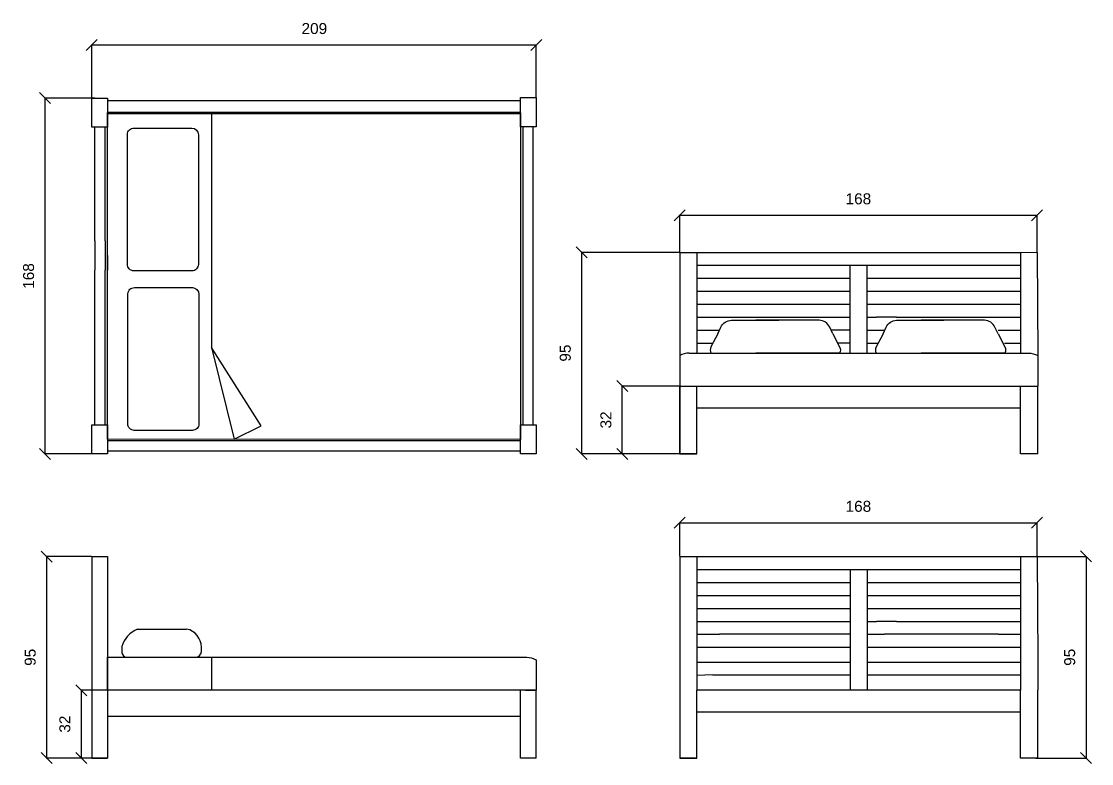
# Model space of a CAD drawing. Header units: centimetres. Extents: x 50 to 1431, y -211 to 1012.
# Drawn here: x 905 to 1410, y 662 to 1012 of the extents above; entities that cross this region are included whole.
import ezdxf

# ---------------------------------------------------------------- set-up
doc = ezdxf.new("R2010")
doc.units = ezdxf.units.CM
doc.header["$MEASUREMENT"] = 0
doc.layers.add('quote', color=4, linetype='Continuous')
doc.layers.add('struttura', color=7, linetype='Continuous')
doc.styles.get("Standard").update_dxf_attribs({"font": 'Arial.ttf'})
doc.dimstyles.get("Standard").update_dxf_attribs({"dimtxt": 5.18, "dimasz": 5.18, "dimexe": 0.18, "dimexo": 0.0625, "dimgap": 5.09, "dimtad": 1, "dimdec": 0, "dimzin": 0, "dimdsep": 46, "dimtxsty": 'Standard', "dimblk": 'OBLIQUE', "dimblk1": 'OBLIQUE', "dimblk2": 'OBLIQUE', "dimcen": 0.09, "dimadec": 0, "dimazin": 0, "dimtfac": 1, "dimtdec": 0, "dimtofl": 0, "dimtmove": 0, "dimatfit": 3, "dimfxl": 1, "dimtolj": 1, "dimtzin": 0, "dimarcsym": 0})

# ---------------------------------------------------------------- blocks, each defined once
blk = doc.blocks.new('_Oblique')
at = {"color": 0, "linetype": 'ByBlock', "lineweight": -2}
blk.add_line((-0.5, -0.5), (0.5, 0.5), dxfattribs=at)
blk = doc.blocks.new('*D8')
at = {"layer": 'Defpoints', "color": 0, "transparency": 16777216}
for p in [(1147.92, 1001.04), (938.46, 976.03), (1147.92, 976.28)]:
    blk.add_point(p, dxfattribs=at)
at = {"layer": 'quote', "color": 0, "lineweight": -2, "transparency": 16777216}
for p, q in [((938.46, 976.09), (938.46, 1001.22)), ((938.46, 1001.04), (1147.92, 1001.04)), ((1147.92, 976.35), (1147.92, 1001.22))]:
    blk.add_line(p, q, dxfattribs=at)
at = {"layer": 'quote', "color": 0, "lineweight": -2, "transparency": 16777216, "xscale": 5.18, "yscale": 5.18, "zscale": 5.18, "rotation": 180}
blk.add_blockref('_Oblique', (938.46, 1001.04), dxfattribs=at)
at = {"layer": 'quote', "color": 0, "lineweight": -2, "transparency": 16777216, "xscale": 5.18, "yscale": 5.18, "zscale": 5.18}
blk.add_blockref('_Oblique', (1147.92, 1001.04), dxfattribs=at)
at = {"layer": 'quote', "color": 0, "transparency": 16777216, "insert": (1043.35, 1008.76), "char_height": 5.18, "attachment_point": 5}
blk.add_mtext('\\A1;209', dxfattribs=at)
blk = doc.blocks.new('*D9')
at = {"layer": 'Defpoints', "color": 0, "transparency": 16777216}
for p in [(939.98, 976.03), (916.4, 808.3), (938.46, 808.3)]:
    blk.add_point(p, dxfattribs=at)
at = {"layer": 'quote', "color": 0, "lineweight": -2, "transparency": 16777216}
for p, q in [((939.91, 976.03), (916.22, 976.03)), ((916.4, 976.03), (916.4, 808.3)), ((938.39, 808.3), (916.22, 808.3))]:
    blk.add_line(p, q, dxfattribs=at)
at = {"layer": 'quote', "color": 0, "lineweight": -2, "transparency": 16777216, "xscale": 5.18, "yscale": 5.18, "zscale": 5.18}
for p, rotation in [((916.4, 976.03), 90), ((916.4, 808.3), 270)]:
    blk.add_blockref('_Oblique', p, dxfattribs=dict(at, rotation=rotation))
at = {"layer": 'quote', "color": 0, "transparency": 16777216, "insert": (908.69, 892.16), "char_height": 5.18, "attachment_point": 5, "rotation": 90}
blk.add_mtext('\\A1;168', dxfattribs=at)
blk = doc.blocks.new('*D10')
at = {"layer": 'Defpoints', "color": 0, "transparency": 16777216}
for p in [(1188.49, 840.3), (1215.56, 840.3), (1215.56, 808.3)]:
    blk.add_point(p, dxfattribs=at)
at = {"layer": 'quote', "color": 0, "lineweight": -2, "transparency": 16777216}
for p, q in [((1215.5, 840.3), (1188.31, 840.3)), ((1188.49, 808.3), (1188.49, 840.3)), ((1215.5, 808.3), (1188.31, 808.3))]:
    blk.add_line(p, q, dxfattribs=at)
at = {"layer": 'quote', "color": 0, "lineweight": -2, "transparency": 16777216, "xscale": 5.18, "yscale": 5.18, "zscale": 5.18}
for p, rotation in [((1188.49, 840.3), 90), ((1188.49, 808.3), 270)]:
    blk.add_blockref('_Oblique', p, dxfattribs=dict(at, rotation=rotation))
at = {"layer": 'quote', "color": 0, "transparency": 16777216, "insert": (1180.78, 824.3), "char_height": 5.18, "attachment_point": 5, "rotation": 90}
blk.add_mtext('\\A1;32', dxfattribs=at)
blk = doc.blocks.new('*D11')
at = {"layer": 'Defpoints', "color": 0, "transparency": 16777216}
for p in [(1169.35, 903.3), (1215.56, 903.3), (1215.56, 808.3)]:
    blk.add_point(p, dxfattribs=at)
at = {"layer": 'quote', "color": 0, "lineweight": -2, "transparency": 16777216}
for p, q in [((1215.5, 903.3), (1169.17, 903.3)), ((1169.35, 808.3), (1169.35, 903.3)), ((1215.5, 808.3), (1169.17, 808.3))]:
    blk.add_line(p, q, dxfattribs=at)
at = {"layer": 'quote', "color": 0, "lineweight": -2, "transparency": 16777216, "xscale": 5.18, "yscale": 5.18, "zscale": 5.18}
for p, rotation in [((1169.35, 903.3), 90), ((1169.35, 808.3), 270)]:
    blk.add_blockref('_Oblique', p, dxfattribs=dict(at, rotation=rotation))
at = {"layer": 'quote', "color": 0, "transparency": 16777216, "insert": (1161.63, 855.8), "char_height": 5.18, "attachment_point": 5, "rotation": 90}
blk.add_mtext('\\A1;95', dxfattribs=at)
blk = doc.blocks.new('*D13')
at = {"layer": 'Defpoints', "color": 0, "transparency": 16777216}
for p in [(1383.93, 920.78), (1215.56, 903.3), (1383.93, 903.3)]:
    blk.add_point(p, dxfattribs=at)
at = {"layer": 'quote', "color": 0, "lineweight": -2, "transparency": 16777216}
for p, q in [((1215.56, 903.36), (1215.56, 920.96)), ((1215.56, 920.78), (1383.93, 920.78)), ((1383.93, 903.36), (1383.93, 920.96))]:
    blk.add_line(p, q, dxfattribs=at)
at = {"layer": 'quote', "color": 0, "lineweight": -2, "transparency": 16777216, "xscale": 5.18, "yscale": 5.18, "zscale": 5.18, "rotation": 180}
blk.add_blockref('_Oblique', (1215.56, 920.78), dxfattribs=at)
at = {"layer": 'quote', "color": 0, "lineweight": -2, "transparency": 16777216, "xscale": 5.18, "yscale": 5.18, "zscale": 5.18}
blk.add_blockref('_Oblique', (1383.93, 920.78), dxfattribs=at)
at = {"layer": 'quote', "color": 0, "transparency": 16777216, "insert": (1299.75, 928.5), "char_height": 5.18, "attachment_point": 5}
blk.add_mtext('\\A1;168', dxfattribs=at)
blk = doc.blocks.new('*D14')
at = {"layer": 'Defpoints', "color": 0, "transparency": 16777216}
for p in [(938.46, 759.91), (917.17, 664.91), (938.46, 664.91)]:
    blk.add_point(p, dxfattribs=at)
at = {"layer": 'quote', "color": 0, "lineweight": -2, "transparency": 16777216}
for p, q in [((938.39, 759.91), (916.99, 759.91)), ((917.17, 759.91), (917.17, 664.91)), ((938.39, 664.91), (916.99, 664.91))]:
    blk.add_line(p, q, dxfattribs=at)
at = {"layer": 'quote', "color": 0, "lineweight": -2, "transparency": 16777216, "xscale": 5.18, "yscale": 5.18, "zscale": 5.18}
for p, rotation in [((917.17, 759.91), 90), ((917.17, 664.91), 270)]:
    blk.add_blockref('_Oblique', p, dxfattribs=dict(at, rotation=rotation))
at = {"layer": 'quote', "color": 0, "transparency": 16777216, "insert": (909.46, 712.41), "char_height": 5.18, "attachment_point": 5, "rotation": 90}
blk.add_mtext('\\A1;95', dxfattribs=at)
blk = doc.blocks.new('*D15')
at = {"layer": 'Defpoints', "color": 0, "transparency": 16777216}
for p in [(945.94, 696.91), (933.49, 664.91), (945.94, 664.91)]:
    blk.add_point(p, dxfattribs=at)
at = {"layer": 'quote', "color": 0, "lineweight": -2, "transparency": 16777216}
for p, q in [((945.88, 696.91), (933.31, 696.91)), ((933.49, 696.91), (933.49, 664.91)), ((945.88, 664.91), (933.31, 664.91))]:
    blk.add_line(p, q, dxfattribs=at)
at = {"layer": 'quote', "color": 0, "lineweight": -2, "transparency": 16777216, "xscale": 5.18, "yscale": 5.18, "zscale": 5.18}
for p, rotation in [((933.49, 696.91), 90), ((933.49, 664.91), 270)]:
    blk.add_blockref('_Oblique', p, dxfattribs=dict(at, rotation=rotation))
at = {"layer": 'quote', "color": 0, "transparency": 16777216, "insert": (925.78, 680.91), "char_height": 5.18, "attachment_point": 5, "rotation": 90}
blk.add_mtext('\\A1;32', dxfattribs=at)
blk = doc.blocks.new('*D16')
at = {"layer": 'Defpoints', "color": 0, "transparency": 16777216}
for p in [(1383.93, 775.83), (1215.56, 759.95), (1383.93, 759.95)]:
    blk.add_point(p, dxfattribs=at)
at = {"layer": 'quote', "color": 0, "lineweight": -2, "transparency": 16777216}
for p, q in [((1215.56, 760.02), (1215.56, 776.01)), ((1215.56, 775.83), (1383.93, 775.83)), ((1383.93, 760.02), (1383.93, 776.01))]:
    blk.add_line(p, q, dxfattribs=at)
at = {"layer": 'quote', "color": 0, "lineweight": -2, "transparency": 16777216, "xscale": 5.18, "yscale": 5.18, "zscale": 5.18, "rotation": 180}
blk.add_blockref('_Oblique', (1215.56, 775.83), dxfattribs=at)
at = {"layer": 'quote', "color": 0, "lineweight": -2, "transparency": 16777216, "xscale": 5.18, "yscale": 5.18, "zscale": 5.18}
blk.add_blockref('_Oblique', (1383.93, 775.83), dxfattribs=at)
at = {"layer": 'quote', "color": 0, "transparency": 16777216, "insert": (1299.75, 783.55), "char_height": 5.18, "attachment_point": 5}
blk.add_mtext('\\A1;168', dxfattribs=at)
blk = doc.blocks.new('*D17')
at = {"layer": 'Defpoints', "color": 0, "transparency": 16777216}
for p in [(1383.92, 759.95), (1383.39, 664.91), (1407.06, 664.91)]:
    blk.add_point(p, dxfattribs=at)
at = {"layer": 'quote', "color": 0, "lineweight": -2, "transparency": 16777216}
for p, q in [((1383.98, 759.95), (1407.24, 759.95)), ((1407.06, 759.95), (1407.06, 664.91)), ((1383.45, 664.91), (1407.24, 664.91))]:
    blk.add_line(p, q, dxfattribs=at)
at = {"layer": 'quote', "color": 0, "lineweight": -2, "transparency": 16777216, "xscale": 5.18, "yscale": 5.18, "zscale": 5.18}
for p, rotation in [((1407.06, 759.95), 90), ((1407.06, 664.91), 270)]:
    blk.add_blockref('_Oblique', p, dxfattribs=dict(at, rotation=rotation))
at = {"layer": 'quote', "color": 0, "transparency": 16777216, "insert": (1399.35, 712.43), "char_height": 5.18, "attachment_point": 5, "rotation": 90}
blk.add_mtext('\\A1;95', dxfattribs=at)

msp = doc.modelspace()

# ---------------------------------------------------------------- linework, layer by layer
at = {"layer": 'struttura'}
for p, q in [((945.94, 882.53), (945.94, 969.16)), ((1140.43, 968.56), (945.94, 968.52)), ((994.91, 968.53), (994.91, 945.12)), ((1140.43, 969.12), (1140.43, 889.65)), ((994.91, 945.12), (994.91, 901.8)), ((939.82, 908.67), (939.82, 894.93)), ((944.78, 908.67), (944.78, 894.93)), ((1140.43, 908.93), (1140.43, 895.19)), ((1141.63, 908.63), (1141.63, 895.19)), ((1146.38, 908.63), (1146.38, 895.19)), ((1215.56, 903.3), (1215.56, 808.3)), ((1215.56, 903.3), (1230.27, 903.3)), ((1223.66, 903.3), (1223.66, 855.8)), ((1230.27, 903.3), (1301.34, 903.3)), ((1301.34, 903.3), (1316.05, 903.3)), ((1316.05, 903.3), (1376.21, 903.3)), ((1376.21, 903.3), (1383.93, 903.36)), ((1376.21, 903.3), (1376.21, 855.8)), ((1383.93, 903.3), (1384.33, 854.62)), ((1383.93, 903.3), (1383.93, 902.26)), ((945.94, 901.8), (945.94, 894.93)), ((994.91, 901.8), (994.91, 858.49)), ((945.94, 815.17), (945.94, 894.93)), ((1140.43, 895.19), (1140.43, 815.13)), ((1223.66, 897.18), (1308.33, 897.18)), ((1295.94, 855.8), (1295.94, 897.18)), ((1303.94, 855.8), (1303.94, 897.18)), ((1308.33, 897.18), (1317.71, 897.18)), ((1317.71, 897.18), (1376.21, 897.18)), ((1223.66, 891.06), (1295.94, 891.06)), ((1303.94, 891.06), (1308.33, 891.06)), ((1308.33, 891.06), (1317.71, 891.06)), ((1317.71, 891.06), (1376.21, 891.06)), ((1223.66, 884.95), (1295.94, 884.95)), ((1303.94, 884.95), (1308.33, 884.95)), ((1308.33, 884.95), (1317.71, 884.95)), ((1317.71, 884.95), (1376.21, 884.95)), ((1223.66, 878.83), (1295.94, 878.83)), ((1303.94, 878.83), (1308.33, 878.83)), ((1308.33, 878.83), (1317.71, 878.83)), ((1317.71, 878.83), (1376.21, 878.83)), ((1223.66, 872.71), (1295.94, 872.71)), ((1303.94, 872.71), (1308.33, 872.71)), ((1317.71, 872.71), (1308.33, 872.71)), ((1317.71, 872.71), (1376.21, 872.71)), ((1223.66, 866.59), (1234.25, 866.59)), ((1295.94, 866.59), (1286.96, 866.59)), ((1303.94, 866.59), (1308.33, 866.59)), ((1308.33, 866.59), (1312.11, 866.59)), ((1365.57, 866.59), (1376.21, 866.59)), ((994.91, 858.49), (1005.62, 815.2)), ((1018.35, 821.57), (994.91, 858.49)), ((1223.66, 860.48), (1231.2, 860.48)), ((1295.94, 860.48), (1290.02, 860.48)), ((1303.94, 860.48), (1308.33, 860.48)), ((1308.33, 860.48), (1309.06, 860.48)), ((1368.63, 860.48), (1376.21, 860.48)), ((1220.02, 855.8), (1311.99, 855.8)), ((1230.27, 855.83), (1230.27, 855.8)), ((1301.34, 855.8), (1301.34, 855.8)), ((1317.71, 855.8), (1379.88, 855.8)), ((1369.22, 855.8), (1369.22, 855.8)), ((1215.56, 808.3), (1215.56, 840.3)), ((1215.56, 840.3), (1316.45, 840.3)), ((1223.66, 808.3), (1223.66, 840.3)), ((1316.45, 840.3), (1317.71, 840.3)), ((1317.71, 840.3), (1384.33, 840.3)), ((1376.21, 808.3), (1376.21, 840.25)), ((1384.33, 808.25), (1384.33, 840.3)), ((1223.66, 830.07), (1307.99, 830.07)), ((1307.99, 830.07), (1317.71, 830.07)), ((1317.71, 830.07), (1375.87, 830.07)), ((1005.62, 815.2), (1018.35, 821.57)), ((1140.43, 815.13), (945.94, 815.17)), ((1223.05, 808.3), (1215.56, 808.3)), ((1215.56, 808.3), (1223.66, 808.3)), ((1384.33, 808.25), (1376.21, 808.3)), ((938.46, 759.91), (938.46, 664.91)), ((938.46, 759.91), (945.94, 759.91)), ((945.94, 759.91), (945.94, 664.91)), ((1215.56, 759.95), (1215.56, 664.95)), ((1215.56, 759.95), (1223.66, 759.95)), ((1223.66, 759.95), (1223.66, 712.45)), ((1223.66, 759.95), (1383.93, 759.95)), ((1376.21, 759.95), (1376.21, 712.45)), ((1383.93, 759.95), (1384.33, 711.28)), ((1223.66, 753.84), (1308.33, 753.84)), ((1295.94, 753.84), (1295.94, 717.13)), ((1303.94, 753.84), (1303.94, 717.13)), ((1308.33, 753.84), (1317.71, 753.84)), ((1317.71, 753.84), (1376.21, 753.84)), ((1223.66, 747.72), (1295.94, 747.72)), ((1303.94, 747.72), (1308.33, 747.72)), ((1308.33, 747.72), (1317.71, 747.72)), ((1317.71, 747.72), (1376.21, 747.72)), ((1223.66, 741.6), (1295.94, 741.6)), ((1303.94, 741.6), (1308.33, 741.6)), ((1308.33, 741.6), (1317.71, 741.6)), ((1317.71, 741.6), (1376.21, 741.6)), ((1223.66, 735.48), (1295.94, 735.48)), ((1303.94, 735.48), (1308.33, 735.48)), ((1308.33, 735.48), (1317.71, 735.48)), ((1317.71, 735.48), (1376.21, 735.48)), ((1223.66, 729.37), (1295.94, 729.37)), ((1303.94, 729.37), (1308.33, 729.37)), ((1317.71, 729.37), (1308.33, 729.37)), ((1317.71, 729.37), (1376.21, 729.37)), ((960.04, 725.74), (983.16, 725.74)), ((1223.66, 723.25), (1234.25, 723.25)), ((1286.96, 723.25), (1234.25, 723.25)), ((1295.94, 723.25), (1286.96, 723.25)), ((1303.94, 723.25), (1308.33, 723.25)), ((1308.33, 723.25), (1312.11, 723.25)), ((1365.57, 723.25), (1312.11, 723.25)), ((1365.57, 723.25), (1376.21, 723.25)), ((1223.66, 717.13), (1231.2, 717.13)), ((1231.2, 717.13), (1290.02, 717.13)), ((1290.02, 717.13), (1295.94, 717.13)), ((1295.94, 717.13), (1295.94, 711.02)), ((1303.94, 717.13), (1308.33, 717.13)), ((1303.94, 717.13), (1303.94, 711.02)), ((1308.33, 717.13), (1309.06, 717.13)), ((1309.06, 717.13), (1368.63, 717.13)), ((1368.63, 717.13), (1376.21, 717.13)), ((945.94, 696.91), (945.94, 712.41)), ((945.94, 712.41), (1143.43, 712.41)), ((994.91, 712.41), (994.91, 696.91)), ((1223.66, 712.45), (1223.66, 696.95)), ((1376.21, 712.45), (1376.21, 696.91)), ((1384.33, 711.28), (1384.33, 696.95)), ((1223.66, 710.14), (1231.2, 710.14)), ((1231.2, 710.14), (1290.02, 710.14)), ((1290.02, 710.14), (1295.94, 710.14)), ((1295.94, 711.02), (1295.94, 704.9)), ((1303.94, 711.02), (1303.94, 704.9)), ((1303.94, 710.14), (1308.33, 710.14)), ((1308.33, 710.14), (1309.06, 710.14)), ((1309.06, 710.14), (1368.63, 710.14)), ((1368.63, 710.14), (1376.21, 710.14)), ((1231.2, 704.11), (1223.66, 703.91)), ((1231.2, 704.11), (1290.02, 704.11)), ((1290.02, 704.11), (1295.94, 704.11)), ((1295.94, 704.9), (1295.94, 696.91)), ((1303.94, 704.9), (1303.94, 696.91)), ((1303.94, 704.11), (1376.21, 704.11)), ((1147.92, 696.91), (943.51, 696.91)), ((1140.43, 664.91), (1140.43, 696.91)), ((1142.86, 696.91), (1147.92, 696.91)), ((1147.92, 664.91), (1147.92, 696.91)), ((1223.66, 664.95), (1223.66, 696.95)), ((1376.21, 696.91), (1223.66, 696.91)), ((1376.21, 664.95), (1376.21, 696.91)), ((1384.33, 664.91), (1384.33, 696.95)), ((1223.66, 686.72), (1307.99, 686.72)), ((1307.99, 686.72), (1317.71, 686.72)), ((1317.71, 686.72), (1375.87, 686.72)), ((945.94, 684.7), (1140.43, 684.7)), ((938.46, 664.91), (945.94, 664.91)), ((1147.92, 664.91), (1140.43, 664.91)), ((1223.05, 664.95), (1215.56, 664.95)), ((1215.56, 664.95), (1223.66, 664.95)), ((1384.33, 664.91), (1376.21, 664.95))]:
    msp.add_line(p, q, dxfattribs=at)
for points in [[(938.46, 976.03), (945.94, 976.03), (945.94, 962.29), (938.46, 962.29)], [(1140.43, 976.28), (1147.92, 976.28), (1147.92, 962.54), (1140.43, 962.54)], [(938.46, 822.04), (945.94, 822.04), (945.94, 808.3), (938.46, 808.3)], [(1140.43, 822), (1147.92, 822), (1147.92, 808.26), (1140.43, 808.26)]]:
    msp.add_lwpolyline(points, close=True, dxfattribs=at)
for points in [[(945.94, 974.92), (1140.43, 974.92)], [(1140.43, 969.16), (945.94, 969.16)], [(939.82, 908.67), (939.82, 962.29)], [(944.78, 908.67), (944.78, 962.29)], [(1141.63, 962.54), (1141.63, 908.63)], [(1146.38, 962.54), (1146.38, 908.63)], [(939.82, 822.04), (939.82, 894.93)], [(944.78, 822.04), (944.78, 894.93)], [(1141.63, 895.19), (1141.63, 822)], [(1146.38, 895.19), (1146.38, 822)], [(1140.43, 814.52), (945.94, 814.52)], [(1140.43, 809.56), (945.94, 809.56)]]:
    msp.add_lwpolyline(points, dxfattribs=at)
for points in [[(955.23, 928.26), (955.23, 958.95, -0.432307), (958.34, 961.86), (985.61, 961.86, -0.414026), (988.71, 958.76), (988.71, 897.62, -0.419057), (985.63, 894.59), (958.25, 894.59, -0.423065), (955.22, 897.72), (955.23, 958.95)], [(955.48, 853.05), (955.48, 883.74, -0.432307), (958.58, 886.66), (985.85, 886.66, -0.414026), (988.95, 883.56), (988.95, 822.42, -0.419057), (985.87, 819.39), (958.49, 819.39, -0.423065), (955.46, 822.51), (955.48, 883.74)], [(1233.49, 864.96), (1234.92, 868.03, -0.283717), (1239.91, 871.31), (1262.19, 871.31)], [(1287.7, 864.96), (1286.27, 868.03, 0.283717), (1281.28, 871.31), (1251.44, 871.31)], [(1311.35, 864.96), (1312.78, 868.02, -0.283717), (1317.77, 871.3), (1340.05, 871.3)], [(1365.56, 864.96), (1364.13, 868.02, 0.283717), (1359.13, 871.3), (1329.3, 871.3)], [(1233.49, 864.96), (1230.28, 858.69, 0.240895), (1230.28, 855.8), (1262.19, 855.8)], [(1287.7, 864.96), (1290.91, 858.69, -0.240895), (1290.91, 855.8), (1251.44, 855.8)], [(1311.35, 864.96), (1308.14, 858.69, 0.240895), (1308.14, 855.79), (1340.05, 855.79)], [(1365.56, 864.96), (1368.76, 858.69, -0.240895), (1368.76, 855.79), (1329.3, 855.79)], [(1220.02, 855.8, 0.12952), (1215.56, 854.62), (1215.56, 840.3)], [(1379.88, 855.8, -0.12952), (1384.33, 854.62), (1384.33, 840.3)], [(952.58, 717.44), (952.6, 715.68), (952.6, 715.12, 0.436463), (955.52, 712.41, -0.037699), (955.52, 712.41), (987.38, 712.41, 0.414026), (990.09, 715.12), (990.09, 717.23)], [(1143.43, 712.41, -0.12952), (1147.89, 711.23), (1147.89, 696.91)]]:
    msp.add_lwpolyline(points, format="xyb", dxfattribs=at)
for centre, radius, start, end in [((964.86, 713.9), 12.78, 112.1546, 163.9003), ((981.43, 717.25), 8.66, 359.91, 78.4699)]:
    msp.add_arc(centre, radius, start, end, dxfattribs=at)

# ---------------------------------------------------------------- dimensions: what is measured, and where the dimension line sits
at = {"layer": 'quote'}
dim = msp.add_linear_dim(base=(1147.92, 1001.04), p1=(938.46, 976.03), p2=(1147.92, 976.28), dimstyle='Standard', dxfattribs=at)
dim.commit()
dim.dimension.update_dxf_attribs({"geometry": '*D8', "text_midpoint": (1043.35, 1001.04), "dimtype": 160})
for base, p1, p2, picture, middle in [((916.4, 808.3), (939.98, 976.03), (938.46, 808.3), '*D9', (908.69, 892.16)), ((1169.35, 903.3), (1215.56, 808.3), (1215.56, 903.3), '*D11', (1161.63, 855.8)), ((1188.49, 840.3), (1215.56, 808.3), (1215.56, 840.3), '*D10', (1180.78, 824.3)), ((917.17, 664.91), (938.46, 759.91), (938.46, 664.91), '*D14', (909.46, 712.41)), ((1407.06, 664.91), (1383.92, 759.95), (1383.39, 664.91), '*D17', (1399.35, 712.43)), ((933.49, 664.91), (945.94, 696.91), (945.94, 664.91), '*D15', (925.78, 680.91))]:
    dim = msp.add_linear_dim(base=base, p1=p1, p2=p2, angle=90, dimstyle='Standard', dxfattribs=at)
    dim.commit()
    dim.dimension.update_dxf_attribs({"geometry": picture, "text_midpoint": middle})
for base, p1, p2, picture, middle in [((1383.93, 920.78), (1215.56, 903.3), (1383.93, 903.3), '*D13', (1299.75, 928.5)), ((1383.93, 775.83), (1215.56, 759.95), (1383.93, 759.95), '*D16', (1299.75, 783.55))]:
    dim = msp.add_linear_dim(base=base, p1=p1, p2=p2, dimstyle='Standard', dxfattribs=at)
    dim.commit()
    dim.dimension.update_dxf_attribs({"geometry": picture, "text_midpoint": middle})

doc.saveas('drawing.dxf')
